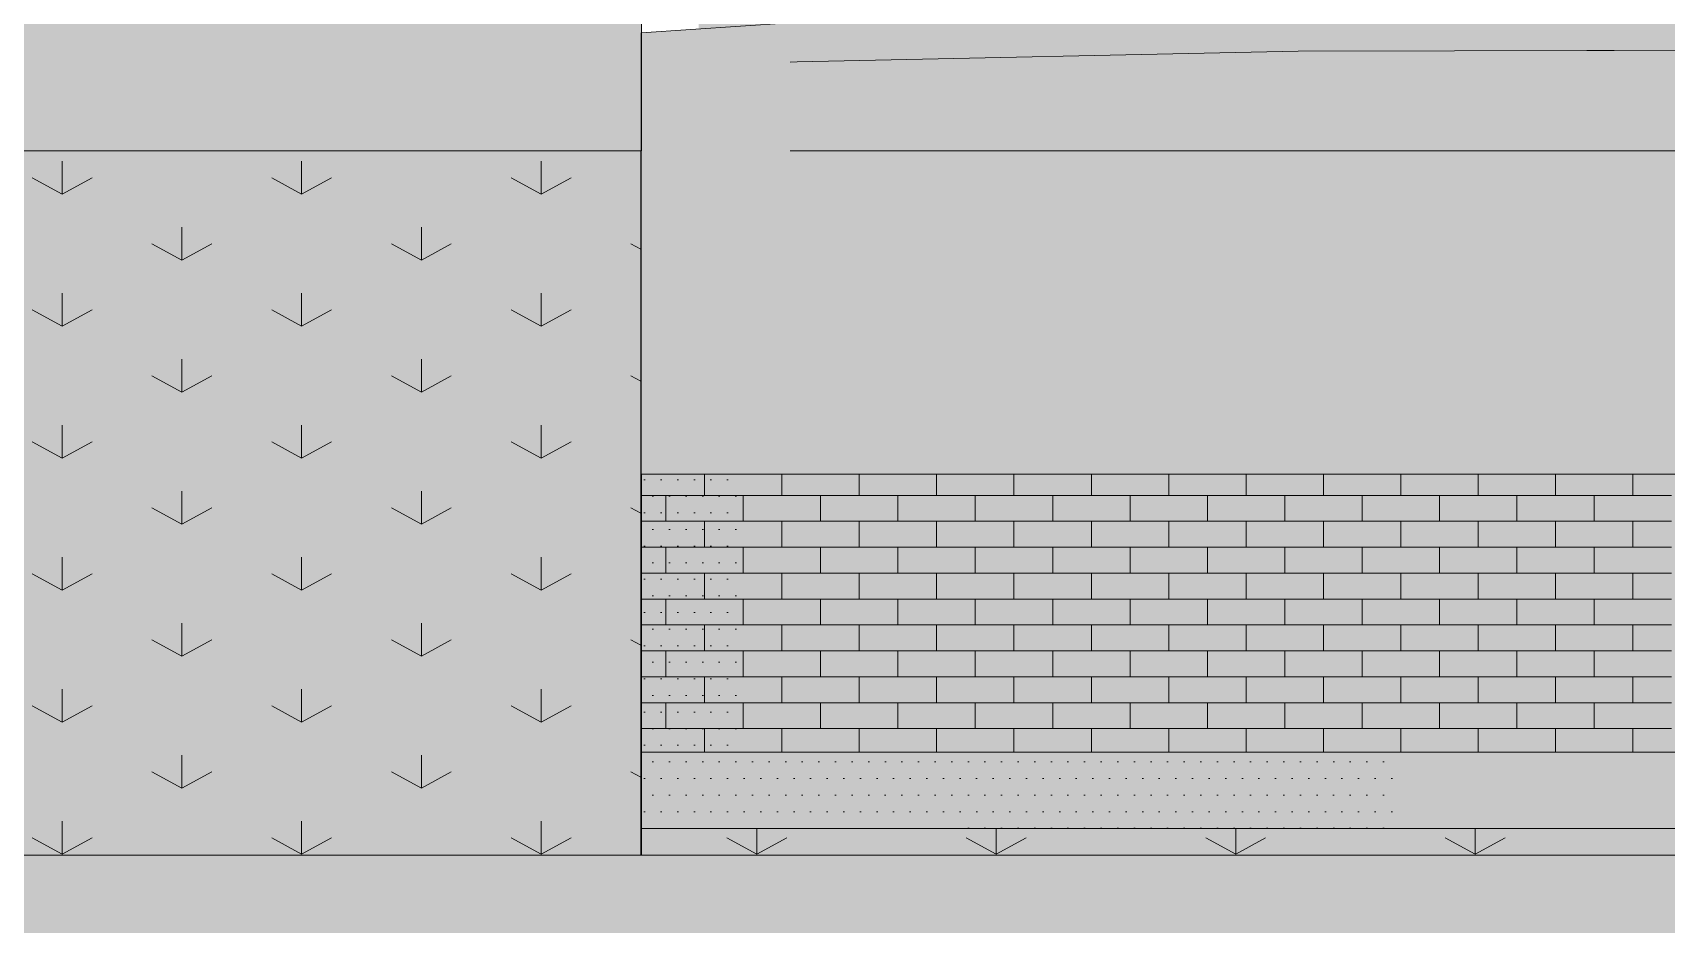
# Model space of a CAD drawing. Header units: metres. Extents: x -111189 to -108577, y -72951 to -72647.
# Drawn here: x -108790.638 to -108786.352, y -72944.897 to -72942.556 of the extents above; entities that cross this region are included whole.
import ezdxf

# ---------------------------------------------------------------- set-up
doc = ezdxf.new("R2010")
doc.units = ezdxf.units.M
doc.header["$MEASUREMENT"] = 0
for name, color, linetype in [('00 - DESENHO 2D', 7, 'Continuous'), ('01 - TERRENO PROPOSTO', 7, 'Continuous'), ('03 - LAJES', 7, 'Continuous')]:
    doc.layers.add(name, color=color, linetype=linetype)
pattern_1 = [(360, (-108945.28672, -72941.59482), (0.021783658, 0.043567315), [0, -0.043567315])]

# ---------------------------------------------------------------- blocks, each defined once
blk = doc.blocks.new('Corte Elem_1878_1', base_point=(-108945.2867, -72941.5948))
at = {"layer": '03 - LAJES', "linetype": 'Continuous', "lineweight": 13}
h = blk.add_hatch(dxfattribs=at)
h.set_pattern_fill('DOTS_0001', color=251, style=0, pattern_type=2)
h.set_pattern_definition(pattern_1)
h.paths.add_polyline_path([(-108789.0406, -72944.4448), (-108789.0406, -72944.6169), (-108788.224, -72944.6169), (-108788.1986, -72944.6448), (-108787.0642, -72944.6448), (-108787.0642, -72944.4448)])
at = {"layer": '03 - LAJES', "color": 7, "linetype": 'Continuous', "lineweight": 13}
for q in [(-108789.0406, -72944.4448), (-108779.0906, -72944.6448)]:
    blk.add_line((-108789.0406, -72944.6448), q, dxfattribs=at)
blk = doc.blocks.new('*X2619', base_point=(-108945.2867, -72941.5948))
at = {"color": 254, "linetype": 'Continuous', "lineweight": 13}
for p, q in [((-108788.8752, -72943.7148), (-108788.8752, -72943.7708)), ((-108788.9767, -72943.7708), (-108789.0406, -72943.7708)), ((-108788.7906, -72943.7708), (-108788.9767, -72943.7708)), ((-108788.9767, -72943.8388), (-108788.9767, -72943.7708)), ((-108788.9767, -72943.8388), (-108789.0406, -72943.8388)), ((-108788.7906, -72943.8388), (-108788.9767, -72943.8388)), ((-108788.8752, -72943.8388), (-108788.8752, -72943.9068)), ((-108788.9767, -72943.9068), (-108789.0406, -72943.9068)), ((-108788.7906, -72943.9068), (-108788.9767, -72943.9068)), ((-108788.9767, -72943.9748), (-108788.9767, -72943.9068)), ((-108788.9767, -72943.9748), (-108789.0406, -72943.9748)), ((-108788.7906, -72943.9748), (-108788.9767, -72943.9748)), ((-108788.8752, -72943.9748), (-108788.8752, -72944.0428)), ((-108788.9767, -72944.0428), (-108789.0406, -72944.0428)), ((-108788.7906, -72944.0428), (-108788.9767, -72944.0428)), ((-108788.9767, -72944.1108), (-108788.9767, -72944.0428)), ((-108788.9767, -72944.1108), (-108789.0406, -72944.1108)), ((-108788.7906, -72944.1108), (-108788.9767, -72944.1108)), ((-108788.8752, -72944.1108), (-108788.8752, -72944.1788)), ((-108788.9767, -72944.1788), (-108789.0406, -72944.1788)), ((-108788.7906, -72944.1788), (-108788.9767, -72944.1788)), ((-108788.9767, -72944.2468), (-108788.9767, -72944.1788)), ((-108788.9767, -72944.2468), (-108789.0406, -72944.2468)), ((-108788.7906, -72944.2468), (-108788.9767, -72944.2468)), ((-108788.8752, -72944.2468), (-108788.8752, -72944.3148)), ((-108788.9767, -72944.3148), (-108789.0406, -72944.3148)), ((-108788.7906, -72944.3148), (-108788.9767, -72944.3148)), ((-108788.9767, -72944.3828), (-108788.9767, -72944.3148)), ((-108788.9767, -72944.3828), (-108789.0406, -72944.3828)), ((-108788.7906, -72944.3828), (-108788.9767, -72944.3828)), ((-108788.8752, -72944.3828), (-108788.8752, -72944.4448))]:
    blk.add_line(p, q, dxfattribs=at)
blk = doc.blocks.new('Corte Elem_1879_1', base_point=(-108945.2867, -72941.5948))
at = {"linetype": 'Continuous', "lineweight": 13}
h = blk.add_hatch(dxfattribs=at)
h.set_pattern_fill('DOTS_0001', color=251, style=0, pattern_type=2)
h.set_pattern_definition(pattern_1)
h.paths.add_polyline_path([(-108788.7906, -72943.7148), (-108789.0406, -72943.7148), (-108789.0406, -72944.4448), (-108788.7906, -72944.4448)])
at = {"color": 7, "linetype": 'Continuous', "lineweight": 13}
for p, q in [((-108789.0406, -72944.4448), (-108789.0406, -72943.7148)), ((-108788.7906, -72944.4448), (-108789.0406, -72944.4448))]:
    blk.add_line(p, q, dxfattribs=at)
at = {"lineweight": 0}
blk.add_blockref('*X2619', (-108945.2867, -72941.5948), dxfattribs=at)
blk = doc.blocks.new('*X2623', base_point=(-108945.2867, -72941.5948))
at = {"color": 254, "linetype": 'Continuous', "lineweight": 13}
for p, q in [((-108788.6722, -72943.7148), (-108788.6722, -72943.7708)), ((-108788.4692, -72943.7148), (-108788.4692, -72943.7708)), ((-108788.2662, -72943.7148), (-108788.2662, -72943.7708)), ((-108788.0632, -72943.7148), (-108788.0632, -72943.7708)), ((-108787.8602, -72943.7148), (-108787.8602, -72943.7708)), ((-108787.6572, -72943.7148), (-108787.6572, -72943.7708)), ((-108787.4542, -72943.7148), (-108787.4542, -72943.7708)), ((-108787.2512, -72943.7148), (-108787.2512, -72943.7708)), ((-108787.0482, -72943.7148), (-108787.0482, -72943.7708)), ((-108786.8452, -72943.7148), (-108786.8452, -72943.7708)), ((-108786.6422, -72943.7148), (-108786.6422, -72943.7708)), ((-108786.4392, -72943.7148), (-108786.4392, -72943.7708)), ((-108788.7737, -72943.7708), (-108788.7906, -72943.7708)), ((-108788.5707, -72943.7708), (-108788.7737, -72943.7708)), ((-108788.7737, -72943.8388), (-108788.7737, -72943.7708)), ((-108788.3677, -72943.7708), (-108788.5707, -72943.7708)), ((-108788.5707, -72943.8388), (-108788.5707, -72943.7708)), ((-108788.1647, -72943.7708), (-108788.3677, -72943.7708)), ((-108788.3677, -72943.8388), (-108788.3677, -72943.7708)), ((-108787.9617, -72943.7708), (-108788.1647, -72943.7708)), ((-108788.1647, -72943.8388), (-108788.1647, -72943.7708)), ((-108787.7587, -72943.7708), (-108787.9617, -72943.7708)), ((-108787.9617, -72943.8388), (-108787.9617, -72943.7708)), ((-108787.5557, -72943.7708), (-108787.7587, -72943.7708)), ((-108787.7587, -72943.8388), (-108787.7587, -72943.7708)), ((-108787.3527, -72943.7708), (-108787.5557, -72943.7708)), ((-108787.5557, -72943.8388), (-108787.5557, -72943.7708)), ((-108787.1497, -72943.7708), (-108787.3527, -72943.7708)), ((-108787.3527, -72943.8388), (-108787.3527, -72943.7708)), ((-108786.9467, -72943.7708), (-108787.1497, -72943.7708)), ((-108787.1497, -72943.8388), (-108787.1497, -72943.7708)), ((-108786.7437, -72943.7708), (-108786.9467, -72943.7708)), ((-108786.9467, -72943.8388), (-108786.9467, -72943.7708)), ((-108786.5407, -72943.7708), (-108786.7437, -72943.7708)), ((-108786.7437, -72943.8388), (-108786.7437, -72943.7708)), ((-108786.3377, -72943.7708), (-108786.5407, -72943.7708)), ((-108786.5407, -72943.8388), (-108786.5407, -72943.7708)), ((-108788.7737, -72943.8388), (-108788.7906, -72943.8388)), ((-108788.5707, -72943.8388), (-108788.7737, -72943.8388)), ((-108788.6722, -72943.8388), (-108788.6722, -72943.9068)), ((-108788.3677, -72943.8388), (-108788.5707, -72943.8388)), ((-108788.4692, -72943.8388), (-108788.4692, -72943.9068)), ((-108788.1647, -72943.8388), (-108788.3677, -72943.8388)), ((-108788.2662, -72943.8388), (-108788.2662, -72943.9068)), ((-108787.9617, -72943.8388), (-108788.1647, -72943.8388)), ((-108788.0632, -72943.8388), (-108788.0632, -72943.9068)), ((-108787.7587, -72943.8388), (-108787.9617, -72943.8388)), ((-108787.8602, -72943.8388), (-108787.8602, -72943.9068)), ((-108787.5557, -72943.8388), (-108787.7587, -72943.8388)), ((-108787.6572, -72943.8388), (-108787.6572, -72943.9068)), ((-108787.3527, -72943.8388), (-108787.5557, -72943.8388)), ((-108787.4542, -72943.8388), (-108787.4542, -72943.9068)), ((-108787.1497, -72943.8388), (-108787.3527, -72943.8388)), ((-108787.2512, -72943.8388), (-108787.2512, -72943.9068)), ((-108786.9467, -72943.8388), (-108787.1497, -72943.8388)), ((-108787.0482, -72943.8388), (-108787.0482, -72943.9068)), ((-108786.7437, -72943.8388), (-108786.9467, -72943.8388)), ((-108786.8452, -72943.8388), (-108786.8452, -72943.9068)), ((-108786.5407, -72943.8388), (-108786.7437, -72943.8388)), ((-108786.6422, -72943.8388), (-108786.6422, -72943.9068)), ((-108786.3377, -72943.8388), (-108786.5407, -72943.8388)), ((-108786.4392, -72943.8388), (-108786.4392, -72943.9068)), ((-108788.7737, -72943.9068), (-108788.7906, -72943.9068)), ((-108788.5707, -72943.9068), (-108788.7737, -72943.9068)), ((-108788.7737, -72943.9748), (-108788.7737, -72943.9068)), ((-108788.3677, -72943.9068), (-108788.5707, -72943.9068)), ((-108788.5707, -72943.9748), (-108788.5707, -72943.9068)), ((-108788.1647, -72943.9068), (-108788.3677, -72943.9068)), ((-108788.3677, -72943.9748), (-108788.3677, -72943.9068)), ((-108787.9617, -72943.9068), (-108788.1647, -72943.9068)), ((-108788.1647, -72943.9748), (-108788.1647, -72943.9068)), ((-108787.7587, -72943.9068), (-108787.9617, -72943.9068)), ((-108787.9617, -72943.9748), (-108787.9617, -72943.9068)), ((-108787.5557, -72943.9068), (-108787.7587, -72943.9068)), ((-108787.7587, -72943.9748), (-108787.7587, -72943.9068)), ((-108787.3527, -72943.9068), (-108787.5557, -72943.9068)), ((-108787.5557, -72943.9748), (-108787.5557, -72943.9068)), ((-108787.1497, -72943.9068), (-108787.3527, -72943.9068)), ((-108787.3527, -72943.9748), (-108787.3527, -72943.9068)), ((-108786.9467, -72943.9068), (-108787.1497, -72943.9068)), ((-108787.1497, -72943.9748), (-108787.1497, -72943.9068)), ((-108786.7437, -72943.9068), (-108786.9467, -72943.9068)), ((-108786.9467, -72943.9748), (-108786.9467, -72943.9068)), ((-108786.5407, -72943.9068), (-108786.7437, -72943.9068)), ((-108786.7437, -72943.9748), (-108786.7437, -72943.9068)), ((-108786.3377, -72943.9068), (-108786.5407, -72943.9068)), ((-108786.5407, -72943.9748), (-108786.5407, -72943.9068)), ((-108788.7737, -72943.9748), (-108788.7906, -72943.9748)), ((-108788.5707, -72943.9748), (-108788.7737, -72943.9748)), ((-108788.6722, -72943.9748), (-108788.6722, -72944.0428)), ((-108788.3677, -72943.9748), (-108788.5707, -72943.9748)), ((-108788.4692, -72943.9748), (-108788.4692, -72944.0428)), ((-108788.1647, -72943.9748), (-108788.3677, -72943.9748)), ((-108788.2662, -72943.9748), (-108788.2662, -72944.0428)), ((-108787.9617, -72943.9748), (-108788.1647, -72943.9748)), ((-108788.0632, -72943.9748), (-108788.0632, -72944.0428)), ((-108787.7587, -72943.9748), (-108787.9617, -72943.9748)), ((-108787.8602, -72943.9748), (-108787.8602, -72944.0428)), ((-108787.5557, -72943.9748), (-108787.7587, -72943.9748)), ((-108787.6572, -72943.9748), (-108787.6572, -72944.0428)), ((-108787.3527, -72943.9748), (-108787.5557, -72943.9748)), ((-108787.4542, -72943.9748), (-108787.4542, -72944.0428)), ((-108787.1497, -72943.9748), (-108787.3527, -72943.9748)), ((-108787.2512, -72943.9748), (-108787.2512, -72944.0428)), ((-108786.9467, -72943.9748), (-108787.1497, -72943.9748)), ((-108787.0482, -72943.9748), (-108787.0482, -72944.0428)), ((-108786.7437, -72943.9748), (-108786.9467, -72943.9748)), ((-108786.8452, -72943.9748), (-108786.8452, -72944.0428)), ((-108786.5407, -72943.9748), (-108786.7437, -72943.9748)), ((-108786.6422, -72943.9748), (-108786.6422, -72944.0428)), ((-108786.3377, -72943.9748), (-108786.5407, -72943.9748)), ((-108786.4392, -72943.9748), (-108786.4392, -72944.0428)), ((-108788.7737, -72944.0428), (-108788.7906, -72944.0428)), ((-108788.5707, -72944.0428), (-108788.7737, -72944.0428)), ((-108788.7737, -72944.1108), (-108788.7737, -72944.0428)), ((-108788.3677, -72944.0428), (-108788.5707, -72944.0428)), ((-108788.5707, -72944.1108), (-108788.5707, -72944.0428)), ((-108788.1647, -72944.0428), (-108788.3677, -72944.0428)), ((-108788.3677, -72944.1108), (-108788.3677, -72944.0428)), ((-108787.9617, -72944.0428), (-108788.1647, -72944.0428)), ((-108788.1647, -72944.1108), (-108788.1647, -72944.0428)), ((-108787.7587, -72944.0428), (-108787.9617, -72944.0428)), ((-108787.9617, -72944.1108), (-108787.9617, -72944.0428)), ((-108787.5557, -72944.0428), (-108787.7587, -72944.0428)), ((-108787.7587, -72944.1108), (-108787.7587, -72944.0428)), ((-108787.3527, -72944.0428), (-108787.5557, -72944.0428)), ((-108787.5557, -72944.1108), (-108787.5557, -72944.0428)), ((-108787.1497, -72944.0428), (-108787.3527, -72944.0428)), ((-108787.3527, -72944.1108), (-108787.3527, -72944.0428)), ((-108786.9467, -72944.0428), (-108787.1497, -72944.0428)), ((-108787.1497, -72944.1108), (-108787.1497, -72944.0428)), ((-108786.7437, -72944.0428), (-108786.9467, -72944.0428)), ((-108786.9467, -72944.1108), (-108786.9467, -72944.0428)), ((-108786.5407, -72944.0428), (-108786.7437, -72944.0428)), ((-108786.7437, -72944.1108), (-108786.7437, -72944.0428)), ((-108786.3377, -72944.0428), (-108786.5407, -72944.0428)), ((-108786.5407, -72944.1108), (-108786.5407, -72944.0428)), ((-108788.7737, -72944.1108), (-108788.7906, -72944.1108)), ((-108788.5707, -72944.1108), (-108788.7737, -72944.1108)), ((-108788.6722, -72944.1108), (-108788.6722, -72944.1788)), ((-108788.3677, -72944.1108), (-108788.5707, -72944.1108)), ((-108788.4692, -72944.1108), (-108788.4692, -72944.1788)), ((-108788.1647, -72944.1108), (-108788.3677, -72944.1108)), ((-108788.2662, -72944.1108), (-108788.2662, -72944.1788)), ((-108787.9617, -72944.1108), (-108788.1647, -72944.1108)), ((-108788.0632, -72944.1108), (-108788.0632, -72944.1788)), ((-108787.7587, -72944.1108), (-108787.9617, -72944.1108)), ((-108787.8602, -72944.1108), (-108787.8602, -72944.1788)), ((-108787.5557, -72944.1108), (-108787.7587, -72944.1108)), ((-108787.6572, -72944.1108), (-108787.6572, -72944.1788)), ((-108787.3527, -72944.1108), (-108787.5557, -72944.1108)), ((-108787.4542, -72944.1108), (-108787.4542, -72944.1788)), ((-108787.1497, -72944.1108), (-108787.3527, -72944.1108)), ((-108787.2512, -72944.1108), (-108787.2512, -72944.1788)), ((-108786.9467, -72944.1108), (-108787.1497, -72944.1108)), ((-108787.0482, -72944.1108), (-108787.0482, -72944.1788)), ((-108786.7437, -72944.1108), (-108786.9467, -72944.1108)), ((-108786.8452, -72944.1108), (-108786.8452, -72944.1788)), ((-108786.5407, -72944.1108), (-108786.7437, -72944.1108)), ((-108786.6422, -72944.1108), (-108786.6422, -72944.1788)), ((-108786.3377, -72944.1108), (-108786.5407, -72944.1108)), ((-108786.4392, -72944.1108), (-108786.4392, -72944.1788)), ((-108788.7737, -72944.1788), (-108788.7906, -72944.1788)), ((-108788.5707, -72944.1788), (-108788.7737, -72944.1788)), ((-108788.7737, -72944.2468), (-108788.7737, -72944.1788)), ((-108788.3677, -72944.1788), (-108788.5707, -72944.1788)), ((-108788.5707, -72944.2468), (-108788.5707, -72944.1788)), ((-108788.1647, -72944.1788), (-108788.3677, -72944.1788)), ((-108788.3677, -72944.2468), (-108788.3677, -72944.1788)), ((-108787.9617, -72944.1788), (-108788.1647, -72944.1788)), ((-108788.1647, -72944.2468), (-108788.1647, -72944.1788)), ((-108787.7587, -72944.1788), (-108787.9617, -72944.1788)), ((-108787.9617, -72944.2468), (-108787.9617, -72944.1788)), ((-108787.5557, -72944.1788), (-108787.7587, -72944.1788)), ((-108787.7587, -72944.2468), (-108787.7587, -72944.1788)), ((-108787.3527, -72944.1788), (-108787.5557, -72944.1788)), ((-108787.5557, -72944.2468), (-108787.5557, -72944.1788)), ((-108787.1497, -72944.1788), (-108787.3527, -72944.1788)), ((-108787.3527, -72944.2468), (-108787.3527, -72944.1788)), ((-108786.9467, -72944.1788), (-108787.1497, -72944.1788)), ((-108787.1497, -72944.2468), (-108787.1497, -72944.1788)), ((-108786.7437, -72944.1788), (-108786.9467, -72944.1788)), ((-108786.9467, -72944.2468), (-108786.9467, -72944.1788)), ((-108786.5407, -72944.1788), (-108786.7437, -72944.1788)), ((-108786.7437, -72944.2468), (-108786.7437, -72944.1788)), ((-108786.3377, -72944.1788), (-108786.5407, -72944.1788)), ((-108786.5407, -72944.2468), (-108786.5407, -72944.1788)), ((-108788.7737, -72944.2468), (-108788.7906, -72944.2468)), ((-108788.5707, -72944.2468), (-108788.7737, -72944.2468)), ((-108788.6722, -72944.2468), (-108788.6722, -72944.3148)), ((-108788.3677, -72944.2468), (-108788.5707, -72944.2468)), ((-108788.4692, -72944.2468), (-108788.4692, -72944.3148)), ((-108788.1647, -72944.2468), (-108788.3677, -72944.2468)), ((-108788.2662, -72944.2468), (-108788.2662, -72944.3148)), ((-108787.9617, -72944.2468), (-108788.1647, -72944.2468)), ((-108788.0632, -72944.2468), (-108788.0632, -72944.3148)), ((-108787.7587, -72944.2468), (-108787.9617, -72944.2468)), ((-108787.8602, -72944.2468), (-108787.8602, -72944.3148)), ((-108787.5557, -72944.2468), (-108787.7587, -72944.2468)), ((-108787.6572, -72944.2468), (-108787.6572, -72944.3148)), ((-108787.3527, -72944.2468), (-108787.5557, -72944.2468)), ((-108787.4542, -72944.2468), (-108787.4542, -72944.3148)), ((-108787.1497, -72944.2468), (-108787.3527, -72944.2468)), ((-108787.2512, -72944.2468), (-108787.2512, -72944.3148)), ((-108786.9467, -72944.2468), (-108787.1497, -72944.2468)), ((-108787.0482, -72944.2468), (-108787.0482, -72944.3148)), ((-108786.7437, -72944.2468), (-108786.9467, -72944.2468)), ((-108786.8452, -72944.2468), (-108786.8452, -72944.3148)), ((-108786.5407, -72944.2468), (-108786.7437, -72944.2468)), ((-108786.6422, -72944.2468), (-108786.6422, -72944.3148)), ((-108786.3377, -72944.2468), (-108786.5407, -72944.2468)), ((-108786.4392, -72944.2468), (-108786.4392, -72944.3148)), ((-108788.7737, -72944.3148), (-108788.7906, -72944.3148)), ((-108788.5707, -72944.3148), (-108788.7737, -72944.3148)), ((-108788.7737, -72944.3828), (-108788.7737, -72944.3148)), ((-108788.3677, -72944.3148), (-108788.5707, -72944.3148)), ((-108788.5707, -72944.3828), (-108788.5707, -72944.3148)), ((-108788.1647, -72944.3148), (-108788.3677, -72944.3148)), ((-108788.3677, -72944.3828), (-108788.3677, -72944.3148)), ((-108787.9617, -72944.3148), (-108788.1647, -72944.3148)), ((-108788.1647, -72944.3828), (-108788.1647, -72944.3148)), ((-108787.7587, -72944.3148), (-108787.9617, -72944.3148)), ((-108787.9617, -72944.3828), (-108787.9617, -72944.3148)), ((-108787.5557, -72944.3148), (-108787.7587, -72944.3148)), ((-108787.7587, -72944.3828), (-108787.7587, -72944.3148)), ((-108787.3527, -72944.3148), (-108787.5557, -72944.3148)), ((-108787.5557, -72944.3828), (-108787.5557, -72944.3148)), ((-108787.1497, -72944.3148), (-108787.3527, -72944.3148)), ((-108787.3527, -72944.3828), (-108787.3527, -72944.3148)), ((-108786.9467, -72944.3148), (-108787.1497, -72944.3148)), ((-108787.1497, -72944.3828), (-108787.1497, -72944.3148)), ((-108786.7437, -72944.3148), (-108786.9467, -72944.3148)), ((-108786.9467, -72944.3828), (-108786.9467, -72944.3148)), ((-108786.5407, -72944.3148), (-108786.7437, -72944.3148)), ((-108786.7437, -72944.3828), (-108786.7437, -72944.3148)), ((-108786.3377, -72944.3148), (-108786.5407, -72944.3148)), ((-108786.5407, -72944.3828), (-108786.5407, -72944.3148)), ((-108788.7737, -72944.3828), (-108788.7906, -72944.3828)), ((-108788.5707, -72944.3828), (-108788.7737, -72944.3828)), ((-108788.6722, -72944.3828), (-108788.6722, -72944.4448)), ((-108788.3677, -72944.3828), (-108788.5707, -72944.3828)), ((-108788.4692, -72944.3828), (-108788.4692, -72944.4448)), ((-108788.1647, -72944.3828), (-108788.3677, -72944.3828)), ((-108788.2662, -72944.3828), (-108788.2662, -72944.4448)), ((-108787.9617, -72944.3828), (-108788.1647, -72944.3828)), ((-108788.0632, -72944.3828), (-108788.0632, -72944.4448)), ((-108787.7587, -72944.3828), (-108787.9617, -72944.3828)), ((-108787.8602, -72944.3828), (-108787.8602, -72944.4448)), ((-108787.5557, -72944.3828), (-108787.7587, -72944.3828)), ((-108787.6572, -72944.3828), (-108787.6572, -72944.4448)), ((-108787.3527, -72944.3828), (-108787.5557, -72944.3828)), ((-108787.4542, -72944.3828), (-108787.4542, -72944.4448)), ((-108787.1497, -72944.3828), (-108787.3527, -72944.3828)), ((-108787.2512, -72944.3828), (-108787.2512, -72944.4448)), ((-108786.9467, -72944.3828), (-108787.1497, -72944.3828)), ((-108787.0482, -72944.3828), (-108787.0482, -72944.4448)), ((-108786.7437, -72944.3828), (-108786.9467, -72944.3828)), ((-108786.8452, -72944.3828), (-108786.8452, -72944.4448)), ((-108786.5407, -72944.3828), (-108786.7437, -72944.3828)), ((-108786.6422, -72944.3828), (-108786.6422, -72944.4448)), ((-108786.3377, -72944.3828), (-108786.5407, -72944.3828)), ((-108786.4392, -72944.3828), (-108786.4392, -72944.4448))]:
    blk.add_line(p, q, dxfattribs=at)
blk = doc.blocks.new('Corte Elem_1881_1', base_point=(-108945.2867, -72941.5948))
at = {"linetype": 'Continuous', "lineweight": 13}
h = blk.add_hatch(dxfattribs=at)
h.set_pattern_fill('DOTS_0001', color=251, style=0, pattern_type=2)
h.set_pattern_definition(pattern_1)
h.paths.add_polyline_path([(-108779.3406, -72943.7148), (-108788.7906, -72943.7148), (-108788.7906, -72944.4448), (-108787.0642, -72944.4448), (-108787.0642, -72944.2813), (-108787.0693, -72944.2762), (-108779.3406, -72944.2762)])
at = {"color": 7, "linetype": 'Continuous', "lineweight": 13}
blk.add_line((-108788.7906, -72944.4448), (-108779.3406, -72944.4448), dxfattribs=at)
at = {"lineweight": 0}
blk.add_blockref('*X2623', (-108945.2867, -72941.5948), dxfattribs=at)
blk = doc.blocks.new('Corte Elem_1892_1', base_point=(-108945.2867, -72941.5948))
at = {"layer": '03 - LAJES', "color": 7, "linetype": 'Continuous', "lineweight": 20}
for p, q in [((-108789.0406, -72942.4665), (-108789.0406, -72942.8665)), ((-108789.0406, -72942.8665), (-108793.7957, -72942.8665)), ((-108779.0906, -72942.8665), (-108788.6506, -72942.8665))]:
    blk.add_line(p, q, dxfattribs=at)
blk = doc.blocks.new('Corte Elem_2019_1', base_point=(-108945.2867, -72941.5948))
at = {"layer": '01 - TERRENO PROPOSTO', "linetype": 'Continuous', "lineweight": 13}
h = blk.add_hatch(dxfattribs=at)
h.set_pattern_fill('DOTS_0001', color=251, style=0, pattern_type=2)
h.set_pattern_definition(pattern_1)
h.paths.add_polyline_path([(-108789.042, -72942.8665), (-108789.042, -72943.7148), (-108789.0419, -72943.7148), (-108789.0419, -72942.8665)])
h = blk.add_hatch(dxfattribs=at)
h.set_pattern_fill('DOTS_0001', color=251, style=0, pattern_type=2)
h.set_pattern_definition(pattern_1)
h.paths.add_polyline_path([(-108789.0419, -72942.8665), (-108789.0419, -72943.7148), (-108789.0419, -72943.7148), (-108789.0419, -72942.8665)])
h = blk.add_hatch(dxfattribs=at)
h.set_pattern_fill('DOTS_0001', color=251, style=0, pattern_type=2)
h.set_pattern_definition(pattern_1)
h.paths.add_polyline_path([(-108789.0419, -72942.8665), (-108789.0419, -72943.7148), (-108789.0415, -72943.7148), (-108789.041, -72942.8665)])
at = {"layer": '01 - TERRENO PROPOSTO', "color": 7, "linetype": 'Continuous', "lineweight": 20}
for p, q in [((-108788.6506, -72942.531), (-108789.041, -72942.5565)), ((-108789.041, -72942.5565), (-108789.041, -72943.7148))]:
    blk.add_line(p, q, dxfattribs=at)
at = {"layer": '01 - TERRENO PROPOSTO', "color": 7, "linetype": 'Continuous', "lineweight": 13}
for p, q in [((-108789.042, -72942.8665), (-108789.042, -72943.7148)), ((-108789.0419, -72942.9805), (-108789.0419, -72942.8939)), ((-108789.0417, -72942.9805), (-108789.0417, -72942.8939)), ((-108789.0415, -72942.9805), (-108789.0415, -72942.8939)), ((-108789.0413, -72942.9805), (-108789.0413, -72942.8939)), ((-108789.0411, -72942.9805), (-108789.0411, -72942.8939)), ((-108789.0419, -72942.9514), (-108789.0419, -72942.9372)), ((-108789.0419, -72942.9805), (-108789.0419, -72942.9372)), ((-108789.0419, -72942.9805), (-108789.0419, -72942.9514)), ((-108789.0417, -72942.9805), (-108789.0417, -72942.9372)), ((-108789.0417, -72942.9805), (-108789.0417, -72942.9372)), ((-108789.0415, -72942.9805), (-108789.0415, -72942.9372)), ((-108789.0415, -72942.9805), (-108789.0415, -72942.9372)), ((-108789.0413, -72942.9805), (-108789.0414, -72942.9372)), ((-108789.0413, -72942.9805), (-108789.0413, -72942.9372)), ((-108789.0411, -72942.9805), (-108789.0412, -72942.9372)), ((-108789.0411, -72942.9805), (-108789.0411, -72942.9372)), ((-108789.042, -72943.1537), (-108789.042, -72943.0671)), ((-108789.0418, -72943.1537), (-108789.0418, -72943.0671)), ((-108789.0416, -72943.1537), (-108789.0416, -72943.0671)), ((-108789.0414, -72943.1537), (-108789.0414, -72943.0671)), ((-108789.0412, -72943.1537), (-108789.0412, -72943.0671)), ((-108789.041, -72943.1537), (-108789.041, -72943.0671)), ((-108789.042, -72943.1537), (-108789.042, -72943.1104)), ((-108789.042, -72943.1537), (-108789.042, -72943.1104)), ((-108789.0418, -72943.1537), (-108789.0418, -72943.1104)), ((-108789.0418, -72943.1537), (-108789.0418, -72943.1104)), ((-108789.0416, -72943.1537), (-108789.0416, -72943.1104)), ((-108789.0416, -72943.1537), (-108789.0416, -72943.1104)), ((-108789.0414, -72943.1537), (-108789.0414, -72943.1104)), ((-108789.0414, -72943.1537), (-108789.0414, -72943.1104)), ((-108789.0412, -72943.1537), (-108789.0413, -72943.1104)), ((-108789.0412, -72943.1537), (-108789.0412, -72943.1104)), ((-108789.041, -72943.1537), (-108789.0411, -72943.1104)), ((-108789.041, -72943.1537), (-108789.041, -72943.1104)), ((-108789.0419, -72943.3269), (-108789.0419, -72943.2403)), ((-108789.0417, -72943.3269), (-108789.0417, -72943.2403)), ((-108789.0415, -72943.3269), (-108789.0415, -72943.2403)), ((-108789.0413, -72943.3269), (-108789.0413, -72943.2403)), ((-108789.0411, -72943.3269), (-108789.0411, -72943.2403)), ((-108789.0419, -72943.2978), (-108789.0419, -72943.2836)), ((-108789.0419, -72943.3269), (-108789.0419, -72943.2836)), ((-108789.0419, -72943.3269), (-108789.0419, -72943.2978)), ((-108789.0417, -72943.3269), (-108789.0417, -72943.2836)), ((-108789.0417, -72943.3269), (-108789.0417, -72943.2836)), ((-108789.0415, -72943.3269), (-108789.0415, -72943.2836)), ((-108789.0415, -72943.3269), (-108789.0415, -72943.2836)), ((-108789.0413, -72943.3269), (-108789.0414, -72943.2836)), ((-108789.0413, -72943.3269), (-108789.0413, -72943.2836)), ((-108789.0411, -72943.3269), (-108789.0412, -72943.2836)), ((-108789.0411, -72943.3269), (-108789.0411, -72943.2836)), ((-108789.042, -72943.5001), (-108789.042, -72943.4135)), ((-108789.0418, -72943.5001), (-108789.0418, -72943.4135)), ((-108789.0416, -72943.5001), (-108789.0416, -72943.4135)), ((-108789.0414, -72943.5001), (-108789.0414, -72943.4135)), ((-108789.0412, -72943.5001), (-108789.0412, -72943.4135)), ((-108789.041, -72943.5001), (-108789.041, -72943.4135)), ((-108789.042, -72943.5001), (-108789.042, -72943.4568)), ((-108789.042, -72943.5001), (-108789.042, -72943.4568)), ((-108789.0418, -72943.5001), (-108789.0418, -72943.4568)), ((-108789.0418, -72943.5001), (-108789.0418, -72943.4568)), ((-108789.0416, -72943.5001), (-108789.0416, -72943.4568)), ((-108789.0416, -72943.5001), (-108789.0416, -72943.4568)), ((-108789.0414, -72943.5001), (-108789.0414, -72943.4568)), ((-108789.0414, -72943.5001), (-108789.0414, -72943.4568)), ((-108789.0412, -72943.5001), (-108789.0413, -72943.4568)), ((-108789.0412, -72943.5001), (-108789.0412, -72943.4568)), ((-108789.041, -72943.5001), (-108789.0411, -72943.4568)), ((-108789.041, -72943.5001), (-108789.041, -72943.4568)), ((-108789.0419, -72943.6733), (-108789.0419, -72943.5867)), ((-108789.0417, -72943.6733), (-108789.0417, -72943.5867)), ((-108789.0415, -72943.6733), (-108789.0415, -72943.5867)), ((-108789.0413, -72943.6733), (-108789.0413, -72943.5867)), ((-108789.0411, -72943.6733), (-108789.0411, -72943.5867)), ((-108789.0419, -72943.6443), (-108789.0419, -72943.63)), ((-108789.0419, -72943.6733), (-108789.0419, -72943.63)), ((-108789.0417, -72943.6733), (-108789.0417, -72943.63)), ((-108789.0417, -72943.6733), (-108789.0417, -72943.63)), ((-108789.0415, -72943.6733), (-108789.0415, -72943.63)), ((-108789.0415, -72943.6733), (-108789.0415, -72943.63)), ((-108789.0413, -72943.6733), (-108789.0414, -72943.63)), ((-108789.0413, -72943.6733), (-108789.0413, -72943.63)), ((-108789.0411, -72943.6733), (-108789.0412, -72943.63)), ((-108789.0411, -72943.6733), (-108789.0411, -72943.63)), ((-108789.0419, -72943.6733), (-108789.0419, -72943.6443)), ((-108789.042, -72943.7148), (-108789.0419, -72943.7148)), ((-108789.0419, -72943.7148), (-108789.041, -72943.7148))]:
    blk.add_line(p, q, dxfattribs=at)
at = {"layer": '01 - TERRENO PROPOSTO', "color": 7, "linetype": 'Continuous', "lineweight": 20, "flags": 128}
for points in [[(-108786.2555, -72942.6024), (-108786.4884, -72942.6033), (-108786.4973, -72942.6033), (-108786.5598, -72942.6036), (-108786.9073, -72942.6044), (-108787.3173, -72942.6052), (-108788.6322, -72942.6329), (-108788.6506, -72942.6341)], [(-108774.2745, -72943.7148), (-108788.6506, -72943.7148), (-108789.041, -72943.7148)]]:
    blk.add_lwpolyline(points, dxfattribs=at)
blk = doc.blocks.new('Corte Elem_2021_1', base_point=(-108945.2867, -72941.5948))
at = {"layer": '01 - TERRENO PROPOSTO', "linetype": 'Continuous', "lineweight": 13}
h = blk.add_hatch(dxfattribs=at)
h.set_pattern_fill('DOTS_0001', color=251, style=0, pattern_type=2)
h.set_pattern_definition(pattern_1)
h.paths.add_polyline_path([(-108793.7957, -72942.8665), (-108793.7957, -72944.7148), (-108792.2094, -72944.7148), (-108792.2094, -72944.6169), (-108789.042, -72944.6169), (-108789.042, -72942.8665)])
h = blk.add_hatch(dxfattribs=at)
h.set_pattern_fill('DOTS_0001', color=251, style=0, pattern_type=2)
h.set_pattern_definition(pattern_1)
h.paths.add_polyline_path([(-108789.0413, -72943.7148), (-108789.042, -72943.7148), (-108789.042, -72944.7148), (-108789.0413, -72944.7148)])
at = {"layer": '01 - TERRENO PROPOSTO', "color": 7, "linetype": 'Continuous', "lineweight": 13}
for p, q in [((-108790.5606, -72942.9805), (-108790.5606, -72942.8939)), ((-108789.9323, -72942.9805), (-108789.9323, -72942.8939)), ((-108789.304, -72942.9805), (-108789.304, -72942.8939)), ((-108790.5606, -72942.9805), (-108790.6391, -72942.9372)), ((-108790.5606, -72942.9805), (-108790.4821, -72942.9372)), ((-108789.9323, -72942.9805), (-108790.0108, -72942.9372)), ((-108789.9323, -72942.9805), (-108789.8537, -72942.9372)), ((-108789.304, -72942.9805), (-108789.3825, -72942.9372)), ((-108789.304, -72942.9805), (-108789.2254, -72942.9372)), ((-108790.2464, -72943.1537), (-108790.2464, -72943.0671)), ((-108789.6181, -72943.1537), (-108789.6181, -72943.0671)), ((-108790.2464, -72943.1537), (-108790.325, -72943.1104)), ((-108790.2464, -72943.1537), (-108790.1679, -72943.1104)), ((-108789.6181, -72943.1537), (-108789.6967, -72943.1104)), ((-108789.6181, -72943.1537), (-108789.5396, -72943.1104)), ((-108789.042, -72943.1249), (-108789.0683, -72943.1104)), ((-108790.5606, -72943.3269), (-108790.5606, -72943.2403)), ((-108789.9323, -72943.3269), (-108789.9323, -72943.2403)), ((-108789.304, -72943.3269), (-108789.304, -72943.2403)), ((-108790.5606, -72943.3269), (-108790.6391, -72943.2836)), ((-108790.5606, -72943.3269), (-108790.4821, -72943.2836)), ((-108789.9323, -72943.3269), (-108790.0108, -72943.2836)), ((-108789.9323, -72943.3269), (-108789.8537, -72943.2836)), ((-108789.304, -72943.3269), (-108789.3825, -72943.2836)), ((-108789.304, -72943.3269), (-108789.2254, -72943.2836)), ((-108790.2464, -72943.5001), (-108790.2464, -72943.4135)), ((-108789.6181, -72943.5001), (-108789.6181, -72943.4135)), ((-108790.2464, -72943.5001), (-108790.325, -72943.4568)), ((-108790.2464, -72943.5001), (-108790.1679, -72943.4568)), ((-108789.6181, -72943.5001), (-108789.6967, -72943.4568)), ((-108789.6181, -72943.5001), (-108789.5396, -72943.4568)), ((-108789.042, -72943.4713), (-108789.0683, -72943.4568)), ((-108790.5606, -72943.6733), (-108790.5606, -72943.5867)), ((-108789.9323, -72943.6733), (-108789.9323, -72943.5867)), ((-108789.304, -72943.6733), (-108789.304, -72943.5867)), ((-108790.5606, -72943.6733), (-108790.6391, -72943.63)), ((-108790.5606, -72943.6733), (-108790.4821, -72943.63)), ((-108789.9323, -72943.6733), (-108790.0108, -72943.63)), ((-108789.9323, -72943.6733), (-108789.8537, -72943.63)), ((-108789.304, -72943.6733), (-108789.3825, -72943.63)), ((-108789.304, -72943.6733), (-108789.2254, -72943.63)), ((-108789.042, -72943.7148), (-108789.042, -72944.7148)), ((-108790.2464, -72943.8465), (-108790.2464, -72943.7599)), ((-108789.6181, -72943.8465), (-108789.6181, -72943.7599)), ((-108789.042, -72943.8465), (-108789.042, -72943.7599)), ((-108789.0419, -72943.8465), (-108789.0419, -72943.7599)), ((-108789.0418, -72943.8465), (-108789.0418, -72943.7599)), ((-108789.0417, -72943.8465), (-108789.0417, -72943.7599)), ((-108789.0416, -72943.8465), (-108789.0416, -72943.7599)), ((-108789.0415, -72943.8465), (-108789.0415, -72943.7599)), ((-108789.0414, -72943.8465), (-108789.0414, -72943.7599)), ((-108789.0413, -72943.8465), (-108789.0413, -72943.7599)), ((-108790.2464, -72943.8465), (-108790.325, -72943.8032)), ((-108790.2464, -72943.8465), (-108790.1679, -72943.8032)), ((-108789.6181, -72943.8465), (-108789.6967, -72943.8032)), ((-108789.6181, -72943.8465), (-108789.5396, -72943.8032)), ((-108789.042, -72943.8177), (-108789.0683, -72943.8032)), ((-108789.042, -72943.8465), (-108789.042, -72943.8032)), ((-108789.042, -72943.8465), (-108789.0419, -72943.8032)), ((-108789.0419, -72943.8465), (-108789.0419, -72943.8032)), ((-108789.0419, -72943.8465), (-108789.0419, -72943.8032)), ((-108789.0418, -72943.8465), (-108789.0418, -72943.8032)), ((-108789.0418, -72943.8465), (-108789.0418, -72943.8032)), ((-108789.0417, -72943.8465), (-108789.0417, -72943.8032)), ((-108789.0417, -72943.8465), (-108789.0417, -72943.8032)), ((-108789.0416, -72943.8465), (-108789.0416, -72943.8032)), ((-108789.0416, -72943.8465), (-108789.0416, -72943.8032)), ((-108789.0415, -72943.8465), (-108789.0415, -72943.8032)), ((-108789.0415, -72943.8465), (-108789.0415, -72943.8032)), ((-108789.0414, -72943.8465), (-108789.0414, -72943.8032)), ((-108789.0414, -72943.8465), (-108789.0414, -72943.8032)), ((-108789.0413, -72943.8465), (-108789.0413, -72943.8032)), ((-108789.0413, -72943.8465), (-108789.0413, -72943.8228)), ((-108790.5606, -72944.0197), (-108790.5606, -72943.9331)), ((-108789.9323, -72944.0197), (-108789.9323, -72943.9331)), ((-108789.304, -72944.0197), (-108789.304, -72943.9331)), ((-108789.042, -72944.0197), (-108789.042, -72943.9331)), ((-108789.0419, -72944.0197), (-108789.0419, -72943.9331)), ((-108789.0418, -72944.0197), (-108789.0418, -72943.9331)), ((-108789.0417, -72944.0197), (-108789.0417, -72943.9331)), ((-108789.0416, -72944.0197), (-108789.0416, -72943.9331)), ((-108789.0415, -72944.0197), (-108789.0415, -72943.9331)), ((-108789.0415, -72944.0197), (-108789.0415, -72943.9331)), ((-108789.0414, -72944.0197), (-108789.0414, -72943.9331)), ((-108790.5606, -72944.0197), (-108790.6391, -72943.9764)), ((-108790.5606, -72944.0197), (-108790.4821, -72943.9764)), ((-108789.9323, -72944.0197), (-108790.0108, -72943.9764)), ((-108789.9323, -72944.0197), (-108789.8537, -72943.9764)), ((-108789.304, -72944.0197), (-108789.3825, -72943.9764)), ((-108789.304, -72944.0197), (-108789.2254, -72943.9764)), ((-108789.042, -72944.0197), (-108789.042, -72943.9764)), ((-108789.042, -72944.0197), (-108789.042, -72943.9764)), ((-108789.0419, -72944.0197), (-108789.0419, -72943.9764)), ((-108789.0419, -72944.0197), (-108789.0419, -72943.9764)), ((-108789.0418, -72944.0197), (-108789.0418, -72943.9764)), ((-108789.0418, -72944.0197), (-108789.0418, -72943.9764)), ((-108789.0417, -72944.0197), (-108789.0417, -72943.9764)), ((-108789.0417, -72944.0197), (-108789.0417, -72943.9764)), ((-108789.0416, -72944.0197), (-108789.0416, -72943.9764)), ((-108789.0415, -72944.0197), (-108789.0416, -72943.9764)), ((-108789.0416, -72944.0197), (-108789.0416, -72943.9764)), ((-108789.0415, -72944.0197), (-108789.0415, -72943.9764)), ((-108789.0415, -72944.0197), (-108789.0414, -72943.9764)), ((-108789.0415, -72944.0197), (-108789.0415, -72943.9764)), ((-108789.0414, -72944.0197), (-108789.0414, -72943.9764)), ((-108789.0414, -72944.0197), (-108789.0414, -72943.9764)), ((-108790.2464, -72944.1929), (-108790.2464, -72944.1063)), ((-108789.6181, -72944.1929), (-108789.6181, -72944.1063)), ((-108789.042, -72944.1929), (-108789.042, -72944.1063)), ((-108789.0419, -72944.1929), (-108789.0419, -72944.1063)), ((-108789.0418, -72944.1929), (-108789.0418, -72944.1063)), ((-108789.0417, -72944.1929), (-108789.0417, -72944.1063)), ((-108789.0416, -72944.1929), (-108789.0416, -72944.1063)), ((-108789.0415, -72944.1929), (-108789.0415, -72944.1063)), ((-108789.0414, -72944.1929), (-108789.0414, -72944.1063)), ((-108789.0413, -72944.1929), (-108789.0413, -72944.1063)), ((-108790.2464, -72944.1929), (-108790.325, -72944.1496)), ((-108790.2464, -72944.1929), (-108790.1679, -72944.1496)), ((-108789.6181, -72944.1929), (-108789.6967, -72944.1496)), ((-108789.6181, -72944.1929), (-108789.5396, -72944.1496)), ((-108789.042, -72944.1641), (-108789.0683, -72944.1496)), ((-108789.042, -72944.1929), (-108789.042, -72944.1496)), ((-108789.042, -72944.1929), (-108789.0419, -72944.1496)), ((-108789.0419, -72944.1929), (-108789.0419, -72944.1496)), ((-108789.0419, -72944.1929), (-108789.0419, -72944.1496)), ((-108789.0418, -72944.1929), (-108789.0418, -72944.1496)), ((-108789.0418, -72944.1929), (-108789.0418, -72944.1496)), ((-108789.0417, -72944.1929), (-108789.0417, -72944.1496)), ((-108789.0417, -72944.1929), (-108789.0417, -72944.1496)), ((-108789.0416, -72944.1929), (-108789.0416, -72944.1496)), ((-108789.0416, -72944.1929), (-108789.0416, -72944.1496)), ((-108789.0415, -72944.1929), (-108789.0415, -72944.1496)), ((-108789.0415, -72944.1929), (-108789.0415, -72944.1496)), ((-108789.0414, -72944.1929), (-108789.0414, -72944.1496)), ((-108789.0414, -72944.1929), (-108789.0414, -72944.1496)), ((-108789.0413, -72944.1929), (-108789.0413, -72944.1496)), ((-108789.0413, -72944.1929), (-108789.0413, -72944.1692)), ((-108790.5606, -72944.3661), (-108790.5606, -72944.2795)), ((-108789.9323, -72944.3661), (-108789.9323, -72944.2795)), ((-108789.304, -72944.3661), (-108789.304, -72944.2795)), ((-108789.042, -72944.3661), (-108789.042, -72944.2795)), ((-108789.0419, -72944.3661), (-108789.0419, -72944.2795)), ((-108789.0418, -72944.3661), (-108789.0418, -72944.2795)), ((-108789.0417, -72944.3661), (-108789.0417, -72944.2795)), ((-108789.0416, -72944.3661), (-108789.0416, -72944.2795)), ((-108789.0415, -72944.3661), (-108789.0415, -72944.2795)), ((-108789.0415, -72944.3661), (-108789.0415, -72944.2795)), ((-108789.0414, -72944.3661), (-108789.0414, -72944.2795)), ((-108790.5606, -72944.3661), (-108790.6391, -72944.3228)), ((-108790.5606, -72944.3661), (-108790.4821, -72944.3228)), ((-108789.9323, -72944.3661), (-108790.0108, -72944.3228)), ((-108789.9323, -72944.3661), (-108789.8537, -72944.3228)), ((-108789.304, -72944.3661), (-108789.3825, -72944.3228)), ((-108789.304, -72944.3661), (-108789.2254, -72944.3228)), ((-108789.042, -72944.3661), (-108789.042, -72944.3228)), ((-108789.042, -72944.3661), (-108789.042, -72944.3228)), ((-108789.0419, -72944.3661), (-108789.0419, -72944.3228)), ((-108789.0419, -72944.3661), (-108789.0419, -72944.3228)), ((-108789.0418, -72944.3661), (-108789.0418, -72944.3228)), ((-108789.0418, -72944.3661), (-108789.0418, -72944.3228)), ((-108789.0417, -72944.3661), (-108789.0417, -72944.3228)), ((-108789.0417, -72944.3661), (-108789.0417, -72944.3228)), ((-108789.0415, -72944.3661), (-108789.0416, -72944.3228)), ((-108789.0416, -72944.3661), (-108789.0416, -72944.3228)), ((-108789.0416, -72944.3661), (-108789.0416, -72944.3228)), ((-108789.0415, -72944.3661), (-108789.0415, -72944.3228)), ((-108789.0415, -72944.3661), (-108789.0415, -72944.3228)), ((-108789.0415, -72944.3661), (-108789.0414, -72944.3228)), ((-108789.0414, -72944.3661), (-108789.0414, -72944.3228)), ((-108789.0414, -72944.3661), (-108789.0414, -72944.3228)), ((-108790.2464, -72944.5393), (-108790.2464, -72944.4527)), ((-108789.6181, -72944.5393), (-108789.6181, -72944.4527)), ((-108789.042, -72944.5393), (-108789.042, -72944.4527)), ((-108789.0419, -72944.5393), (-108789.0419, -72944.4527)), ((-108789.0418, -72944.5393), (-108789.0418, -72944.4527)), ((-108789.0417, -72944.5393), (-108789.0417, -72944.4527)), ((-108789.0416, -72944.5393), (-108789.0416, -72944.4527)), ((-108789.0415, -72944.5393), (-108789.0415, -72944.4527)), ((-108789.0414, -72944.5393), (-108789.0414, -72944.4527)), ((-108789.0413, -72944.5393), (-108789.0413, -72944.4527)), ((-108790.2464, -72944.5393), (-108790.325, -72944.496)), ((-108790.2464, -72944.5393), (-108790.1679, -72944.496)), ((-108789.6181, -72944.5393), (-108789.6967, -72944.496)), ((-108789.6181, -72944.5393), (-108789.5396, -72944.496)), ((-108789.042, -72944.5105), (-108789.0683, -72944.496)), ((-108789.042, -72944.5393), (-108789.042, -72944.496)), ((-108789.042, -72944.5393), (-108789.0419, -72944.496)), ((-108789.0419, -72944.5393), (-108789.0419, -72944.496)), ((-108789.0419, -72944.5393), (-108789.0419, -72944.496)), ((-108789.0418, -72944.5393), (-108789.0418, -72944.496)), ((-108789.0418, -72944.5393), (-108789.0418, -72944.496)), ((-108789.0417, -72944.5393), (-108789.0417, -72944.496)), ((-108789.0417, -72944.5393), (-108789.0417, -72944.496)), ((-108789.0416, -72944.5393), (-108789.0416, -72944.496)), ((-108789.0416, -72944.5393), (-108789.0416, -72944.496)), ((-108789.0415, -72944.5393), (-108789.0415, -72944.496)), ((-108789.0415, -72944.5393), (-108789.0415, -72944.496)), ((-108789.0414, -72944.5393), (-108789.0414, -72944.496)), ((-108789.0414, -72944.5393), (-108789.0414, -72944.496)), ((-108789.0413, -72944.5393), (-108789.0413, -72944.496)), ((-108789.0413, -72944.5393), (-108789.0413, -72944.5156)), ((-108790.5606, -72944.7125), (-108790.5606, -72944.6259)), ((-108789.9323, -72944.7125), (-108789.9323, -72944.6259)), ((-108789.304, -72944.7125), (-108789.304, -72944.6259)), ((-108789.042, -72944.7125), (-108789.042, -72944.6259)), ((-108789.0419, -72944.7125), (-108789.0419, -72944.6259)), ((-108789.0418, -72944.7125), (-108789.0418, -72944.6259)), ((-108789.0417, -72944.7125), (-108789.0417, -72944.6259)), ((-108789.0416, -72944.7125), (-108789.0416, -72944.6259)), ((-108789.0415, -72944.7125), (-108789.0415, -72944.6259)), ((-108789.0415, -72944.7125), (-108789.0415, -72944.6259)), ((-108789.0414, -72944.7125), (-108789.0414, -72944.6259)), ((-108790.5606, -72944.7125), (-108790.6391, -72944.6692)), ((-108790.5606, -72944.7125), (-108790.4821, -72944.6692)), ((-108789.9323, -72944.7125), (-108790.0108, -72944.6692)), ((-108789.9323, -72944.7125), (-108789.8537, -72944.6692)), ((-108789.304, -72944.7125), (-108789.3825, -72944.6692)), ((-108789.304, -72944.7125), (-108789.2254, -72944.6692)), ((-108789.042, -72944.7125), (-108789.042, -72944.6692)), ((-108789.042, -72944.7125), (-108789.042, -72944.6692)), ((-108789.0419, -72944.7125), (-108789.0419, -72944.6692)), ((-108789.0419, -72944.7125), (-108789.0419, -72944.6692)), ((-108789.0418, -72944.7125), (-108789.0418, -72944.6692)), ((-108789.0418, -72944.7125), (-108789.0418, -72944.6692)), ((-108789.0417, -72944.7125), (-108789.0417, -72944.6692)), ((-108789.0417, -72944.7125), (-108789.0417, -72944.6692)), ((-108789.0416, -72944.7125), (-108789.0416, -72944.6692)), ((-108789.0415, -72944.7125), (-108789.0416, -72944.6692)), ((-108789.0416, -72944.7125), (-108789.0416, -72944.6692)), ((-108789.0415, -72944.7125), (-108789.0415, -72944.6692)), ((-108789.0415, -72944.7125), (-108789.0414, -72944.6692)), ((-108789.0415, -72944.7125), (-108789.0415, -72944.6692)), ((-108789.0414, -72944.7125), (-108789.0414, -72944.6692)), ((-108789.0414, -72944.7125), (-108789.0414, -72944.6692)), ((-108793.7957, -72944.7148), (-108789.042, -72944.7148)), ((-108789.042, -72944.7148), (-108789.0413, -72944.7148))]:
    blk.add_line(p, q, dxfattribs=at)
at = {"layer": '01 - TERRENO PROPOSTO', "color": 251, "linetype": 'Continuous', "lineweight": 13}
for p, q in [((-108789.0412, -72943.8465), (-108789.0412, -72943.7599)), ((-108789.0411, -72943.8465), (-108789.0411, -72943.7599)), ((-108789.0411, -72943.8465), (-108789.0411, -72943.7599)), ((-108789.041, -72943.8465), (-108789.041, -72943.7599)), ((-108789.0409, -72943.8465), (-108789.0409, -72943.7599)), ((-108789.0408, -72943.8465), (-108789.0408, -72943.7599)), ((-108789.0407, -72943.8465), (-108789.0407, -72943.7599)), ((-108789.0413, -72943.8228), (-108789.0413, -72943.8032)), ((-108789.0411, -72943.8465), (-108789.0412, -72943.8032)), ((-108789.0412, -72943.8465), (-108789.0412, -72943.8032)), ((-108789.0412, -72943.8465), (-108789.0412, -72943.8032)), ((-108789.0411, -72943.8465), (-108789.0411, -72943.8032)), ((-108789.0411, -72943.8465), (-108789.041, -72943.8032)), ((-108789.0411, -72943.8465), (-108789.0411, -72943.8032)), ((-108789.041, -72943.8465), (-108789.041, -72943.8032)), ((-108789.041, -72943.8465), (-108789.041, -72943.8032)), ((-108789.0409, -72943.8465), (-108789.0409, -72943.8032)), ((-108789.0409, -72943.8465), (-108789.0409, -72943.8032)), ((-108789.0408, -72943.8465), (-108789.0408, -72943.8032)), ((-108789.0408, -72943.8465), (-108789.0408, -72943.8032)), ((-108789.0407, -72943.8465), (-108789.0407, -72943.8032)), ((-108789.0407, -72943.8465), (-108789.0407, -72943.8032)), ((-108789.0406, -72943.8276), (-108789.0406, -72943.8032)), ((-108789.0413, -72944.0197), (-108789.0413, -72943.9331)), ((-108789.0412, -72944.0197), (-108789.0412, -72943.9331)), ((-108789.0411, -72944.0197), (-108789.0411, -72943.9331)), ((-108789.041, -72944.0197), (-108789.041, -72943.9331)), ((-108789.0409, -72944.0197), (-108789.0409, -72943.9331)), ((-108789.0408, -72944.0197), (-108789.0408, -72943.9331)), ((-108789.0407, -72944.0197), (-108789.0407, -72943.9331)), ((-108789.0406, -72944.0197), (-108789.0406, -72943.9331)), ((-108789.0413, -72944.0197), (-108789.0413, -72943.9764)), ((-108789.0413, -72944.0197), (-108789.0413, -72943.9764)), ((-108789.0412, -72944.0197), (-108789.0412, -72943.9764)), ((-108789.0412, -72944.0197), (-108789.0412, -72943.9764)), ((-108789.0411, -72944.0197), (-108789.0411, -72943.9764)), ((-108789.0411, -72944.0197), (-108789.0411, -72943.9764)), ((-108789.041, -72944.0197), (-108789.041, -72943.9764)), ((-108789.041, -72944.0197), (-108789.041, -72943.9764)), ((-108789.0409, -72944.0197), (-108789.0409, -72943.9764)), ((-108789.0409, -72944.0197), (-108789.0409, -72943.9764)), ((-108789.0407, -72944.0197), (-108789.0408, -72943.9764)), ((-108789.0408, -72944.0197), (-108789.0408, -72943.9764)), ((-108789.0408, -72944.0197), (-108789.0408, -72943.9764)), ((-108789.0406, -72944.0197), (-108789.0407, -72943.9764)), ((-108789.0407, -72944.0197), (-108789.0407, -72943.9764)), ((-108789.0406, -72944.0065), (-108789.0406, -72943.9764)), ((-108789.0406, -72944.0197), (-108789.0406, -72944.0087)), ((-108789.0412, -72944.1929), (-108789.0412, -72944.1063)), ((-108789.0411, -72944.1929), (-108789.0411, -72944.1063)), ((-108789.0411, -72944.1929), (-108789.0411, -72944.1063)), ((-108789.041, -72944.1929), (-108789.041, -72944.1063)), ((-108789.0409, -72944.1929), (-108789.0409, -72944.1063)), ((-108789.0408, -72944.1929), (-108789.0408, -72944.1063)), ((-108789.0407, -72944.1929), (-108789.0407, -72944.1063)), ((-108789.0413, -72944.1692), (-108789.0413, -72944.1496)), ((-108789.0412, -72944.1929), (-108789.0412, -72944.1496)), ((-108789.0411, -72944.1929), (-108789.0412, -72944.1496)), ((-108789.0412, -72944.1929), (-108789.0412, -72944.1496)), ((-108789.0411, -72944.1929), (-108789.0411, -72944.1496)), ((-108789.0411, -72944.1929), (-108789.0411, -72944.1496)), ((-108789.0411, -72944.1929), (-108789.041, -72944.1496)), ((-108789.041, -72944.1929), (-108789.041, -72944.1496)), ((-108789.041, -72944.1929), (-108789.041, -72944.1496)), ((-108789.0409, -72944.1929), (-108789.0409, -72944.1496)), ((-108789.0409, -72944.1929), (-108789.0409, -72944.1496)), ((-108789.0408, -72944.1929), (-108789.0408, -72944.1496)), ((-108789.0408, -72944.1929), (-108789.0408, -72944.1496)), ((-108789.0407, -72944.1929), (-108789.0407, -72944.1496)), ((-108789.0407, -72944.1929), (-108789.0407, -72944.1496)), ((-108789.0406, -72944.1741), (-108789.0406, -72944.1496)), ((-108789.0413, -72944.3661), (-108789.0413, -72944.2795)), ((-108789.0412, -72944.3661), (-108789.0412, -72944.2795)), ((-108789.0411, -72944.3661), (-108789.0411, -72944.2795)), ((-108789.041, -72944.3661), (-108789.041, -72944.2795)), ((-108789.0409, -72944.3661), (-108789.0409, -72944.2795)), ((-108789.0408, -72944.3661), (-108789.0408, -72944.2795)), ((-108789.0407, -72944.3661), (-108789.0407, -72944.2795)), ((-108789.0406, -72944.3661), (-108789.0406, -72944.2795)), ((-108789.0413, -72944.3661), (-108789.0413, -72944.3228)), ((-108789.0413, -72944.3661), (-108789.0413, -72944.3228)), ((-108789.0412, -72944.3661), (-108789.0412, -72944.3228)), ((-108789.0412, -72944.3661), (-108789.0412, -72944.3228)), ((-108789.0411, -72944.3661), (-108789.0411, -72944.3228)), ((-108789.0411, -72944.3661), (-108789.0411, -72944.3228)), ((-108789.041, -72944.3661), (-108789.041, -72944.3228)), ((-108789.041, -72944.3661), (-108789.041, -72944.3228)), ((-108789.0409, -72944.3661), (-108789.0409, -72944.3228)), ((-108789.0409, -72944.3661), (-108789.0409, -72944.3228)), ((-108789.0408, -72944.3661), (-108789.0408, -72944.3228)), ((-108789.0407, -72944.3661), (-108789.0408, -72944.3228)), ((-108789.0408, -72944.3661), (-108789.0408, -72944.3228)), ((-108789.0406, -72944.3661), (-108789.0407, -72944.3228)), ((-108789.0407, -72944.3661), (-108789.0407, -72944.3228)), ((-108789.0406, -72944.3529), (-108789.0406, -72944.3228)), ((-108789.0406, -72944.3661), (-108789.0406, -72944.3551)), ((-108789.0412, -72944.5393), (-108789.0412, -72944.4527)), ((-108789.0411, -72944.5393), (-108789.0411, -72944.4527)), ((-108789.0411, -72944.5393), (-108789.0411, -72944.4527)), ((-108789.041, -72944.5393), (-108789.041, -72944.4527)), ((-108789.0409, -72944.5393), (-108789.0409, -72944.4527)), ((-108789.0408, -72944.5393), (-108789.0408, -72944.4527)), ((-108789.0407, -72944.5393), (-108789.0407, -72944.4527)), ((-108789.0413, -72944.5156), (-108789.0413, -72944.496)), ((-108789.0411, -72944.5393), (-108789.0412, -72944.496)), ((-108789.0412, -72944.5393), (-108789.0412, -72944.496)), ((-108789.0412, -72944.5393), (-108789.0412, -72944.496)), ((-108789.0411, -72944.5393), (-108789.0411, -72944.496)), ((-108789.0411, -72944.5393), (-108789.041, -72944.496)), ((-108789.0411, -72944.5393), (-108789.0411, -72944.496)), ((-108789.041, -72944.5393), (-108789.041, -72944.496)), ((-108789.041, -72944.5393), (-108789.041, -72944.496)), ((-108789.0409, -72944.5393), (-108789.0409, -72944.496)), ((-108789.0409, -72944.5393), (-108789.0409, -72944.496)), ((-108789.0408, -72944.5393), (-108789.0408, -72944.496)), ((-108789.0408, -72944.5393), (-108789.0408, -72944.496)), ((-108789.0407, -72944.5393), (-108789.0407, -72944.496)), ((-108789.0407, -72944.5393), (-108789.0407, -72944.496)), ((-108789.0406, -72944.5205), (-108789.0406, -72944.496)), ((-108789.0413, -72944.7125), (-108789.0413, -72944.6259)), ((-108789.0412, -72944.7125), (-108789.0412, -72944.6259)), ((-108789.0411, -72944.7125), (-108789.0411, -72944.6259)), ((-108789.041, -72944.7125), (-108789.041, -72944.6259)), ((-108789.0409, -72944.7125), (-108789.0409, -72944.6259)), ((-108789.0408, -72944.7125), (-108789.0408, -72944.6259)), ((-108789.0407, -72944.7125), (-108789.0407, -72944.6259)), ((-108789.0406, -72944.7125), (-108789.0406, -72944.6259)), ((-108789.0413, -72944.7125), (-108789.0413, -72944.6692)), ((-108789.0413, -72944.7125), (-108789.0413, -72944.6692)), ((-108789.0412, -72944.7125), (-108789.0412, -72944.6692)), ((-108789.0412, -72944.7125), (-108789.0412, -72944.6692)), ((-108789.0411, -72944.7125), (-108789.0411, -72944.6692)), ((-108789.0411, -72944.7125), (-108789.0411, -72944.6692)), ((-108789.041, -72944.7125), (-108789.041, -72944.6692)), ((-108789.041, -72944.7125), (-108789.041, -72944.6692)), ((-108789.0409, -72944.7125), (-108789.0409, -72944.6692)), ((-108789.0409, -72944.7125), (-108789.0409, -72944.6692)), ((-108789.0407, -72944.7125), (-108789.0408, -72944.6692)), ((-108789.0408, -72944.7125), (-108789.0408, -72944.6692)), ((-108789.0408, -72944.7125), (-108789.0408, -72944.6692)), ((-108789.0406, -72944.7125), (-108789.0407, -72944.6692)), ((-108789.0407, -72944.7125), (-108789.0407, -72944.6692)), ((-108789.0406, -72944.6448), (-108789.0406, -72944.7148)), ((-108789.0406, -72944.6993), (-108789.0406, -72944.6692)), ((-108788.7382, -72944.7125), (-108788.8167, -72944.6692)), ((-108788.7382, -72944.7125), (-108788.7382, -72944.6448)), ((-108788.7382, -72944.7125), (-108788.6596, -72944.6692)), ((-108788.1098, -72944.7125), (-108788.1884, -72944.6692)), ((-108788.1098, -72944.7125), (-108788.1098, -72944.6448)), ((-108788.1098, -72944.7125), (-108788.0313, -72944.6692)), ((-108787.4815, -72944.7125), (-108787.5601, -72944.6692)), ((-108787.4815, -72944.7125), (-108787.4815, -72944.6448)), ((-108787.4815, -72944.7125), (-108787.403, -72944.6692)), ((-108786.8532, -72944.7125), (-108786.9317, -72944.6692)), ((-108786.8532, -72944.7125), (-108786.8532, -72944.6448)), ((-108786.8532, -72944.7125), (-108786.7747, -72944.6692)), ((-108789.0406, -72944.7125), (-108789.0406, -72944.7016)), ((-108789.0413, -72944.7148), (-108789.0406, -72944.7148)), ((-108789.0406, -72944.7148), (-108789.0406, -72944.7148)), ((-108789.0406, -72944.7148), (-108784.3406, -72944.7148))]:
    blk.add_line(p, q, dxfattribs=at)

msp = doc.modelspace()

# ---------------------------------------------------------------- hatches: boundary and pattern name
at = {"layer": '00 - DESENHO 2D', "linetype": 'Continuous', "lineweight": 13}
msp.add_hatch(color=251, dxfattribs=at).paths.add_polyline_path([(-108773.5623, -72942.3918), (-108774.0745, -72942.3918), (-108774.0745, -72940.8909), (-108774.2745, -72940.8909), (-108774.2745, -72942.3918), (-108776.2281, -72942.3832), (-108776.8769, -72942.3855), (-108777.8906, -72942.426), (-108777.8906, -72942.126), (-108779.0906, -72942.126), (-108779.0906, -72942.2963), (-108779.3706, -72942.2963), (-108779.3706, -72942.4665), (-108788.8906, -72942.4665), (-108788.8906, -72942.5466), (-108789.0406, -72942.5565), (-108789.0406, -72942.4665), (-108793.7957, -72942.4665), (-108793.7957, -72940.0458), (-108788.8406, -72940.0458), (-108788.8406, -72939.7519), (-108789.0406, -72939.7519), (-108789.0406, -72939.8458), (-108793.7955, -72939.8458), (-108793.7955, -72939.7486), (-108794.0062, -72939.7486), (-108794.0062, -72942.7426), (-108794.856, -72942.7426), (-108796.6559, -72942.8146), (-108797.6299, -72942.7426), (-108797.6299, -72951.1828), (-108773.5623, -72951.1828)])

# ---------------------------------------------------------------- block references
at = {"lineweight": 0}
for name in ['Corte Elem_1879_1', 'Corte Elem_1881_1']:
    msp.add_blockref(name, (-108945.2867, -72941.5948), dxfattribs=at)
at = {"layer": '01 - TERRENO PROPOSTO', "lineweight": 0}
for name in ['Corte Elem_2019_1', 'Corte Elem_2021_1']:
    msp.add_blockref(name, (-108945.2867, -72941.5948), dxfattribs=at)
at = {"layer": '03 - LAJES', "lineweight": 0}
for name in ['Corte Elem_1892_1', 'Corte Elem_1878_1']:
    msp.add_blockref(name, (-108945.2867, -72941.5948), dxfattribs=at)

doc.saveas('drawing.dxf')
